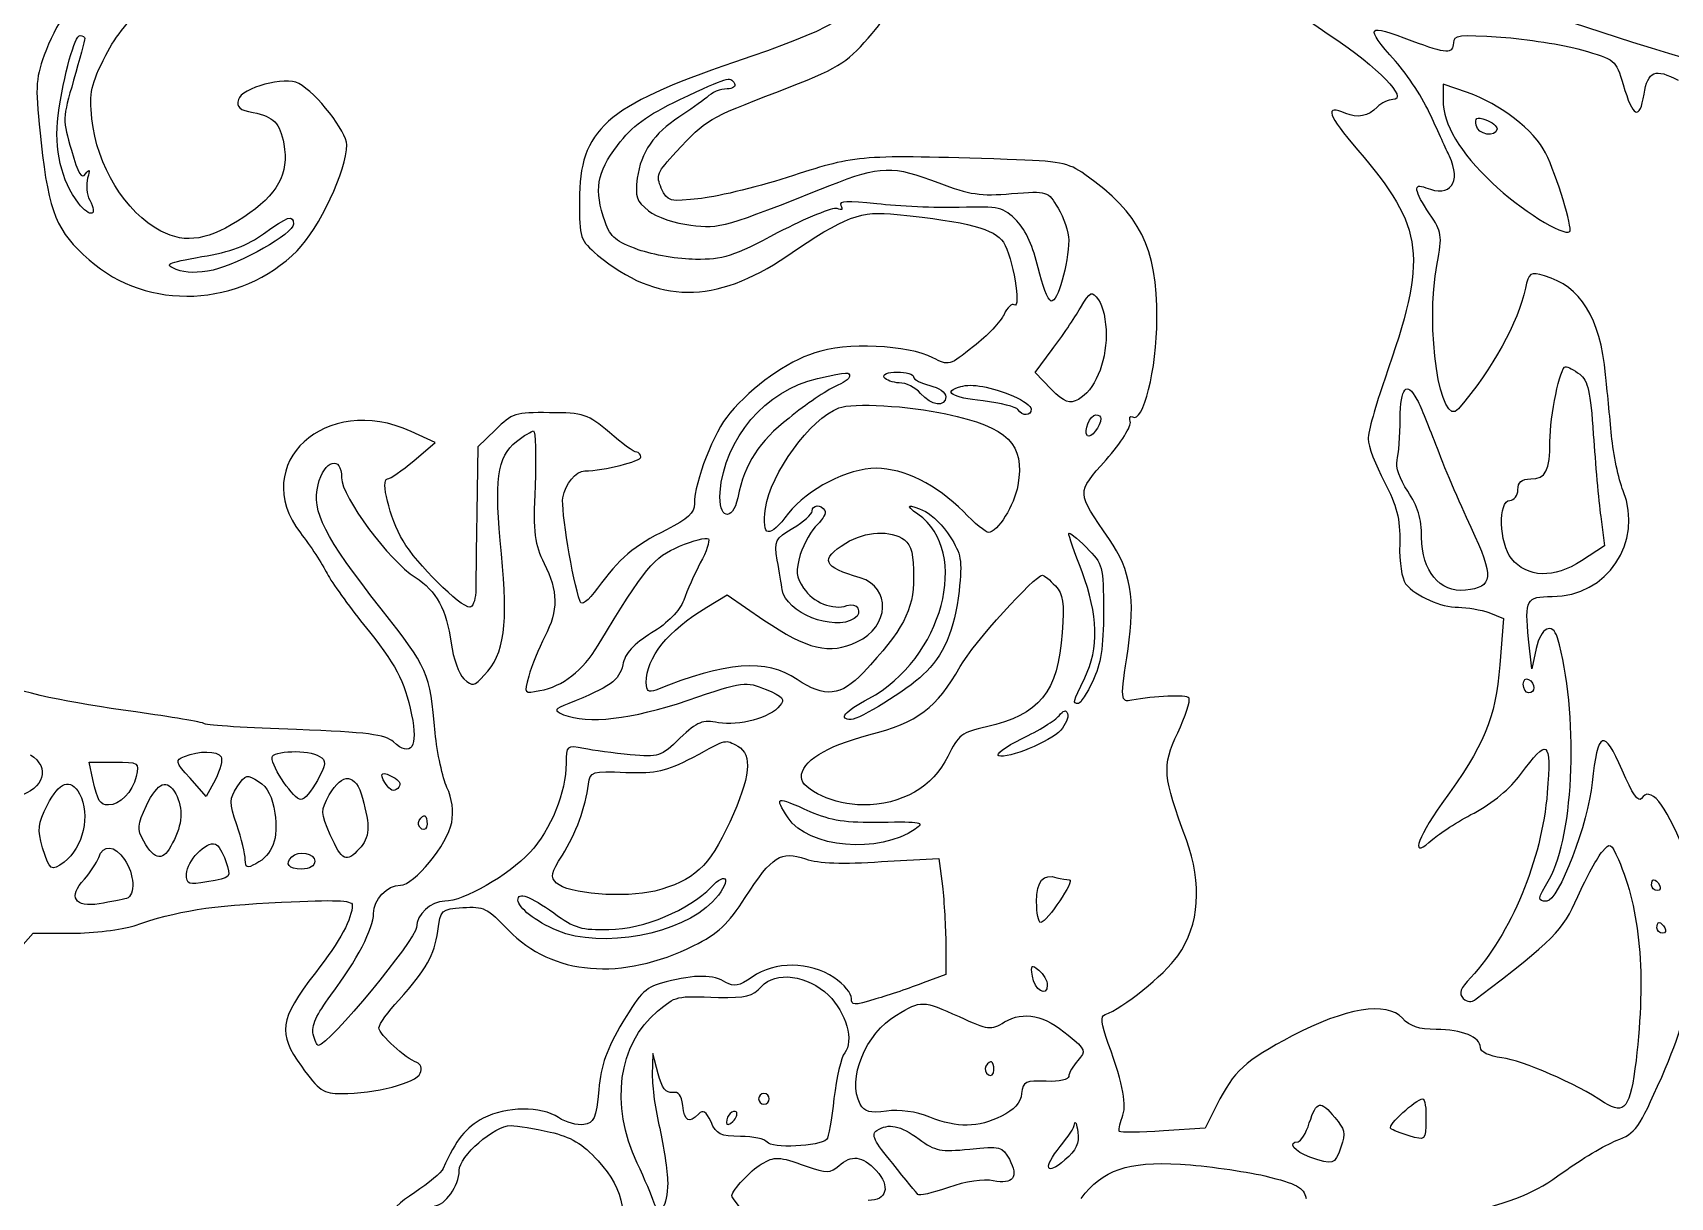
# Model space of a CAD drawing. Extents: x 5 to 315, y 92 to 398.
# Drawn here: x 124.2 to 210.7, y 132.5 to 194 of the extents above; entities that cross this region are included whole.
import ezdxf

# ---------------------------------------------------------------- set-up
doc = ezdxf.new("R2010")
doc.units = 0
doc.layers.get('0').update_dxf_attribs({"linetype": 'CONTINUOUS'})

msp = doc.modelspace()

# ---------------------------------------------------------------- linework, layer by layer
at = {"color": 1}
for points in [[(208.703333, 193.449222), (203.905556, 195.001444), (200.801111, 194.860333)], [(144.356667, 171.351222), (145.485556, 172.310778), (144.215556, 172.903444)], [(148.674667, 172.988111), (147.743333, 172.085), (147.686889, 168.613667)], [(201.111556, 163.336111), (201.873556, 163.025667), (201.676, 160.570333)], [(169.051111, 150.184556), (172.070889, 150.353889), (172.268444, 148.886333)], [(122.399778, 144.314333), (124.262444, 146.402778), (126.322667, 146.402778)], [(172.437778, 145.810111), (172.437778, 144.229667), (171.252444, 143.778111)], [(186.746444, 137.343444), (186.125556, 136.101667), (183.924222, 135.960556)]]:
    msp.add_lwpolyline(points, dxfattribs=at)
at = {"color": 7}
for points in [[(127, 193.646778), (127, 193.646778)], [(197.047556, 193.533889), (197.047556, 193.533889)], [(161.29, 191.276111), (161.29, 191.276111)], [(199.982667, 190.796333), (198.684444, 191.247889), (198.684444, 190.401222), (198.684444, 190.401222)], [(201.534889, 188.877222), (201.534889, 188.877222)], [(138.006667, 183.853667), (138.006667, 183.853667)], [(177.997556, 175.133), (177.150889, 176.007889), (178.054, 177.221444)], [(180.904444, 178.011667), (180.904444, 178.011667)], [(167.357778, 175.810333), (167.357778, 175.810333)], [(170.744444, 175.782111), (170.744444, 175.782111)], [(205.909333, 175.923222), (205.909333, 175.923222)], [(176.022, 174.766111), (176.022, 174.766111)], [(197.301556, 174.596778), (197.301556, 174.596778)], [(172.437778, 173.834778), (172.437778, 173.834778)], [(180.622222, 173.580778), (180.622222, 173.580778)], [(150.763111, 170.024778), (150.763111, 170.024778)], [(166.059556, 168.726556), (166.059556, 168.726556)], [(171.365333, 168.670111), (171.365333, 168.670111)], [(207.01, 168.416111), (207.207556, 166.863889), (205.994, 166.073667)], [(170.264667, 167.174333), (170.264667, 167.174333)], [(159.822444, 163.618333), (160.894889, 164.267444), (162.842222, 162.941)], [(178.223333, 164.747222), (178.223333, 164.747222)], [(180.763333, 163.392556), (180.763333, 163.392556)], [(203.595111, 161.445222), (203.369333, 160.372778), (203.2, 161.925)], [(203.482222, 159.356778), (203.482222, 159.356778)], [(178.505556, 157.127222), (178.505556, 157.127222)], [(134.196667, 155.716111), (134.196667, 155.716111)], [(139.389556, 155.744333), (139.389556, 155.744333)], [(161.459333, 156.280556), (161.459333, 156.280556)], [(127.423333, 154.530778), (127.225778, 155.433889), (128.552222, 155.433889)], [(129.709333, 154.671889), (129.709333, 154.671889)], [(133.886222, 154.530778), (133.406444, 153.627667), (132.559778, 154.587222)], [(143.368889, 154.587222), (143.368889, 154.587222)], [(126.717778, 153.768778), (126.717778, 153.768778)], [(131.797778, 153.768778), (131.797778, 153.768778)], [(141.647333, 153.543), (141.647333, 153.543)], [(137.018889, 152.752778), (137.018889, 152.752778)], [(145.062222, 152.160111), (145.062222, 152.160111)], [(165.269333, 152.837444), (165.269333, 152.837444)], [(129.088444, 150.297444), (129.088444, 150.297444)], [(134.422444, 150.241), (134.422444, 150.241)], [(139.135556, 150.212778), (139.135556, 150.212778)], [(178.957111, 149.225), (178.957111, 149.225)], [(210.114444, 148.942778), (210.114444, 148.942778)], [(160.132889, 148.067889), (160.132889, 148.067889)], [(210.396667, 146.685), (210.396667, 146.685)], [(177.8, 143.665222), (177.8, 143.665222)], [(166.257111, 143.129), (166.257111, 143.129)], [(173.143333, 142.000111), (173.143333, 142.000111)], [(157.254222, 138.980333), (156.972, 140.052778), (156.943778, 138.923889)], [(174.554444, 139.375444), (174.554444, 139.375444)], [(162.56, 137.653889), (162.56, 137.653889)], [(161.064222, 136.891889), (161.064222, 136.891889)], [(192.983556, 136.666111), (192.983556, 136.666111)], [(151.553333, 135.904111), (151.553333, 135.904111)], [(197.781333, 136.553222), (197.781333, 136.553222)], [(171.026667, 135.537222), (171.026667, 135.537222)], [(165.071778, 134.097889), (165.071778, 134.097889)], [(178.731333, 134.436556), (178.731333, 134.436556)]]:
    msp.add_lwpolyline(points, dxfattribs=at)
at = {"color": 1}
for points in [[(134.845778, 202.988333), (128.749778, 198.755), (125.984, 195.904556), (124.855111, 192.771889)], [(128.100667, 192.771889), (129.201333, 194.860333), (130.922889, 196.356111), (135.89, 199.629889)], [(168.797111, 196.581889), (167.696444, 194.860333), (166.37, 194.126556), (161.29, 192.405)], [(168.345556, 193.675), (169.474444, 195.001444), (169.615556, 195.340111), (169.615556, 196.525444)], [(190.274222, 195.735222), (190.330667, 195.537667), (191.487778, 194.634556), (192.814222, 193.759667)], [(163.604222, 190.852778), (166.793333, 192.094556), (167.160222, 192.320333), (168.345556, 193.675)], [(192.814222, 193.759667), (195.241333, 192.151), (196.906444, 190.429444), (196.031556, 190.429444)], [(124.855111, 192.771889), (124.375333, 191.445444), (124.375333, 191.050333), (124.685778, 188.143444)], [(127.366889, 189.413444), (127.225778, 190.824556), (127.310444, 191.191444), (128.100667, 192.771889)], [(218.637556, 191.840556), (216.238667, 191.360778), (214.150222, 191.699444), (208.703333, 193.449222)], [(161.29, 192.405), (154.460222, 190.062556), (153.105556, 188.849), (153.105556, 185.095444)], [(138.288889, 191.276111), (137.583333, 191.671222), (135.269111, 191.050333), (135.099778, 190.429444)], [(140.828889, 188.030556), (140.828889, 188.736111), (139.220222, 190.768111), (138.288889, 191.276111)], [(135.099778, 190.429444), (134.986889, 190.034333), (135.156222, 189.865), (135.89, 189.752111)], [(158.213778, 187.663667), (159.822444, 189.413444), (159.850667, 189.413444), (163.604222, 190.852778)], [(193.548, 189.695667), (192.390889, 190.203667), (192.588444, 189.611), (194.197111, 187.748333)], [(196.031556, 190.429444), (195.805778, 190.429444), (195.438889, 190.260111), (195.213111, 190.034333)], [(131.007556, 183.486778), (129.144889, 184.446333), (127.620889, 186.958111), (127.366889, 189.413444)], [(135.89, 189.752111), (136.962444, 189.526333), (137.301111, 189.187667), (137.498667, 188.087)], [(195.213111, 190.034333), (194.733333, 189.526333), (194.168889, 189.441667), (193.548, 189.695667)], [(124.685778, 188.143444), (125.109111, 184.418111), (125.504222, 183.458556), (127.225778, 181.962778)], [(137.498667, 188.087), (137.780889, 186.506556), (137.188222, 185.405889), (135.382, 184.220556)], [(138.204222, 182.442556), (139.361333, 183.599667), (140.828889, 186.732333), (140.828889, 188.030556)], [(157.423556, 185.744556), (157.141333, 186.421889), (157.197778, 186.591222), (158.213778, 187.663667)], [(194.197111, 187.748333), (197.724889, 183.627889), (197.894222, 182.160333), (195.608222, 175.669222)], [(175.683333, 187.268556), (167.978667, 187.522556), (167.724667, 187.494333), (164.394444, 186.421889)], [(179.775556, 186.478333), (178.900667, 187.099222), (178.449111, 187.183889), (175.683333, 187.268556)], [(164.394444, 186.421889), (162.701111, 185.857444), (160.499778, 185.321222), (159.540222, 185.208333)], [(183.585556, 178.858333), (183.585556, 182.640111), (182.710667, 184.389889), (179.775556, 186.478333)], [(153.105556, 185.095444), (153.105556, 183.091667), (153.133778, 183.007), (154.065111, 182.216778)], [(159.540222, 185.208333), (157.818667, 185.010778), (157.762222, 185.039), (157.423556, 185.744556)], [(135.382, 184.220556), (133.575778, 183.007), (132.334, 182.781222), (131.007556, 183.486778)], [(164.055778, 182.160333), (167.188444, 184.305222), (167.922222, 184.559222), (169.869556, 184.361667)], [(169.869556, 184.361667), (173.679556, 183.966556), (175.006, 183.599667), (175.485778, 182.894111)], [(127.225778, 181.962778), (130.302, 179.225222), (135.212667, 179.451), (138.204222, 182.442556)], [(175.485778, 182.894111), (175.965556, 182.132111), (176.445333, 179.338111), (176.050222, 179.592111)], [(154.065111, 182.216778), (157.197778, 179.620333), (160.274, 179.592111), (164.055778, 182.160333)], [(175.514, 179.084111), (175.344667, 178.717222), (174.639111, 177.955222), (173.905333, 177.390778)], [(176.050222, 179.592111), (175.937333, 179.676778), (175.683333, 179.451), (175.514, 179.084111)], [(182.287333, 173.665444), (182.851778, 173.298556), (183.585556, 176.177222), (183.585556, 178.858333)], [(171.760444, 176.798111), (170.462222, 177.475444), (167.132, 177.616556), (165.523333, 177.052111)], [(173.905333, 177.390778), (172.635333, 176.374778), (172.607111, 176.346556), (171.760444, 176.798111)], [(165.523333, 177.052111), (164.027556, 176.572333), (162.277778, 175.302333), (161.036, 173.863)], [(195.608222, 175.669222), (195.128444, 174.286333), (194.733333, 172.875222), (194.733333, 172.508333)], [(144.215556, 172.903444), (139.728222, 174.963667), (135.607778, 171.181889), (138.373556, 167.541222)], [(151.525111, 173.891222), (149.718889, 173.919444), (149.549556, 173.863), (148.674667, 172.988111)], [(154.686, 172.847), (153.557111, 173.806556), (153.331333, 173.891222), (151.525111, 173.891222)], [(161.036, 173.863), (160.189333, 172.875222), (159.173333, 170.250556), (159.173333, 169.093444)], [(182.174444, 173.411444), (182.118, 173.637222), (182.146222, 173.750111), (182.287333, 173.665444)], [(180.904444, 171.407667), (181.694667, 172.310778), (182.259111, 173.213889), (182.174444, 173.411444)], [(156.125333, 171.802778), (155.984222, 171.802778), (155.335111, 172.282556), (154.686, 172.847)], [(194.733333, 172.508333), (194.733333, 172.141444), (195.128444, 171.125444), (195.58, 170.250556)], [(142.973778, 170.391667), (143.114889, 170.391667), (143.735778, 170.843222), (144.356667, 171.351222)], [(153.387778, 170.815), (154.403778, 170.843222), (156.351111, 171.323), (156.351111, 171.548778)], [(156.351111, 171.548778), (156.351111, 171.689889), (156.238222, 171.802778), (156.125333, 171.802778)], [(181.073778, 167.202556), (179.324, 169.770778), (179.324, 169.601444), (180.904444, 171.407667)], [(143.792222, 167.117889), (143.086667, 168.359667), (142.578667, 170.391667), (142.973778, 170.391667)], [(152.230667, 169.403889), (152.371778, 170.137667), (152.908, 170.815), (153.387778, 170.815)], [(195.58, 170.250556), (196.257333, 168.952333), (196.426667, 168.331444), (196.398444, 166.976778)], [(147.686889, 168.613667), (147.658667, 166.722778), (147.630444, 164.831889), (147.630444, 164.408556)], [(153.133778, 163.928778), (152.738667, 165.057667), (152.117778, 168.811222), (152.230667, 169.403889)], [(159.173333, 169.093444), (159.173333, 168.585444), (158.834667, 168.275), (157.705778, 167.710556)], [(157.705778, 167.710556), (155.984222, 166.863889), (155.194, 166.186556), (154.065111, 164.634333)], [(138.373556, 167.541222), (138.909778, 166.863889), (139.530667, 165.904333), (139.784667, 165.396333)], [(147.32, 163.618333), (146.812, 163.618333), (144.497778, 165.932556), (143.792222, 167.117889)], [(182.061556, 161.417), (182.456667, 164.041667), (182.202667, 165.565667), (181.073778, 167.202556)], [(196.398444, 166.976778), (196.370222, 165.960778), (196.511333, 165.142333), (196.708889, 164.860111)], [(139.784667, 165.396333), (140.038667, 164.916556), (140.913556, 163.703), (141.703778, 162.715222)], [(147.630444, 164.408556), (147.602222, 163.957), (147.461111, 163.618333), (147.32, 163.618333)], [(154.065111, 164.634333), (153.528889, 163.928778), (153.218444, 163.674778), (153.133778, 163.928778)], [(196.708889, 164.860111), (197.273333, 164.182778), (198.571556, 163.618333), (199.502889, 163.618333)], [(199.502889, 163.618333), (199.954444, 163.618333), (200.688222, 163.477222), (201.111556, 163.336111)], [(129.681111, 158.086778), (122.456222, 159.102778), (120.198444, 159.977667), (116.952889, 163.195)], [(141.703778, 162.715222), (143.453556, 160.542111), (143.848667, 159.808333), (144.243778, 157.945667)], [(182.259111, 158.707667), (181.666444, 158.566556), (181.638222, 158.764111), (182.061556, 161.417)], [(201.676, 160.570333), (201.450222, 157.719889), (200.885778, 156.365222), (198.628, 153.260778)], [(185.278889, 158.820556), (185.166, 159.018111), (183.416222, 158.933444), (182.259111, 158.707667)], [(184.686222, 156.986111), (185.081333, 157.861), (185.363556, 158.707667), (185.278889, 158.820556)], [(133.321778, 157.465889), (133.180667, 157.550556), (131.543778, 157.832778), (129.681111, 158.086778)], [(138.176, 157.155444), (135.636, 157.240111), (133.462889, 157.381222), (133.321778, 157.465889)], [(144.243778, 157.945667), (144.610667, 156.252333), (144.215556, 155.659667), (143.284222, 156.506333)], [(143.284222, 156.506333), (142.832667, 156.901444), (141.929556, 157.014333), (138.176, 157.155444)], [(185.137778, 151.341667), (183.896, 154.728333), (183.839556, 155.179889), (184.686222, 156.986111)], [(202.776667, 154.784778), (204.216, 156.760333), (204.413556, 156.647444), (204.187778, 153.825222)], [(200.321333, 152.752778), (201.280889, 153.260778), (202.268667, 154.079222), (202.776667, 154.784778)], [(198.628, 153.260778), (197.216889, 151.257), (196.962889, 150.269222), (198.148222, 151.369889)], [(204.187778, 153.825222), (203.905556, 150.297444), (202.268667, 146.346333), (200.152, 144.060333)], [(198.148222, 151.369889), (198.486889, 151.652111), (199.446444, 152.301222), (200.321333, 152.752778)], [(184.686222, 145.217444), (185.843333, 146.854333), (185.984444, 148.999222), (185.137778, 151.341667)], [(161.854444, 148.293667), (163.293778, 150.495), (163.717111, 150.777222), (165.043556, 150.325667)], [(205.796444, 148.350111), (206.276222, 149.366111), (206.840667, 150.438556), (207.094667, 150.720778)], [(207.094667, 150.720778), (207.518, 151.200556), (207.546222, 151.172333), (207.941333, 150.297444)], [(165.043556, 150.325667), (165.720889, 150.099889), (167.019111, 150.043444), (169.051111, 150.184556)], [(207.941333, 150.297444), (209.098444, 147.616333), (209.408889, 144.286111), (208.872667, 139.685889)], [(172.268444, 148.886333), (172.353111, 148.067889), (172.437778, 146.685), (172.437778, 145.810111)], [(129.596444, 146.797889), (131.854222, 147.588111), (133.632222, 147.870333), (137.385778, 148.039667)], [(137.385778, 148.039667), (140.179778, 148.180778), (141.111111, 148.152556), (141.111111, 147.898556)], [(141.111111, 147.898556), (141.111111, 147.164778), (140.490222, 146.035889), (139.163778, 144.314333)], [(146.953111, 147.757444), (148.053778, 147.842111), (148.251333, 147.729222), (149.352, 146.572111)], [(159.145111, 145.753667), (160.415111, 146.374556), (160.951333, 146.882556), (161.854444, 148.293667)], [(200.434222, 142.931444), (204.611111, 146.120556), (204.978, 146.487444), (205.796444, 148.350111)], [(145.626667, 146.515667), (145.767778, 147.644556), (145.796, 147.672778), (146.953111, 147.757444)], [(126.322667, 146.402778), (127.451556, 146.402778), (128.947333, 146.600333), (129.596444, 146.797889)], [(143.566444, 142.875), (145.062222, 144.540111), (145.429111, 145.217444), (145.626667, 146.515667)], [(149.352, 146.572111), (151.666222, 144.173222), (155.335111, 143.862778), (159.145111, 145.753667)], [(180.848, 142.113), (181.779333, 142.423444), (183.952444, 144.173222), (184.686222, 145.217444)], [(166.539333, 144.060333), (165.269333, 144.907), (163.406667, 144.935222), (162.221333, 144.088556)], [(139.163778, 144.314333), (137.244667, 141.802556), (137.16, 141.153444), (138.43, 139.375444)], [(157.677556, 143.834556), (156.633333, 143.580556), (156.351111, 143.326556), (155.391556, 141.717889)], [(160.838444, 143.806333), (160.189333, 144.229667), (159.201556, 144.229667), (157.677556, 143.834556)], [(162.221333, 144.088556), (161.515778, 143.608778), (161.261778, 143.552333), (160.838444, 143.806333)], [(167.470667, 142.959667), (167.470667, 143.213667), (167.075556, 143.693444), (166.539333, 144.060333)], [(171.252444, 143.778111), (170.575111, 143.524111), (169.446222, 143.129), (168.740667, 142.931444)], [(200.152, 144.060333), (199.587556, 143.495889), (199.502889, 143.213667), (199.756889, 142.959667)], [(142.522222, 141.407444), (142.522222, 141.605), (143.002, 142.254111), (143.566444, 142.875)], [(168.740667, 142.931444), (167.583556, 142.564556), (167.442444, 142.592778), (167.470667, 142.959667)], [(196.539556, 141.915444), (195.721111, 142.818556), (193.519778, 142.451667), (190.725778, 140.984111)], [(199.756889, 142.959667), (199.954444, 142.762111), (200.180222, 142.733889), (200.434222, 142.931444)], [(181.017333, 140.589), (180.650444, 141.633222), (180.594, 142.028333), (180.848, 142.113)], [(198.317556, 141.322778), (197.414444, 141.322778), (196.934667, 141.492111), (196.539556, 141.915444)], [(144.526, 139.573), (143.933333, 139.770556), (142.522222, 141.068778), (142.522222, 141.407444)], [(155.391556, 141.717889), (154.544889, 140.278556), (154.234444, 139.460111), (154.121556, 138.133667)], [(190.725778, 140.984111), (188.214, 139.657667), (187.649556, 139.121444), (186.746444, 137.343444)], [(200.66, 140.363222), (200.66, 140.927667), (199.700444, 141.322778), (198.317556, 141.322778)], [(181.751111, 136.666111), (182.005111, 137.343444), (181.835778, 138.274778), (181.017333, 140.589)], [(201.788889, 139.827), (201.111556, 139.911667), (200.66, 140.137444), (200.66, 140.363222)], [(138.43, 139.375444), (139.361333, 138.077222), (139.587111, 137.936111), (140.546667, 137.936111)], [(144.695333, 139.008556), (144.808222, 139.262556), (144.723556, 139.516556), (144.526, 139.573)], [(207.207556, 137.456333), (205.683556, 138.472333), (202.889556, 139.685889), (201.788889, 139.827)], [(208.872667, 139.685889), (208.562222, 137.174111), (208.28, 136.779), (207.207556, 137.456333)], [(140.546667, 137.936111), (142.296444, 137.936111), (144.526, 138.500556), (144.695333, 139.008556)], [(154.121556, 138.133667), (153.980444, 136.609667), (153.867556, 136.383889), (153.331333, 136.299222)], [(148.025556, 136.637889), (147.122444, 136.158111), (146.586222, 135.509), (145.908889, 133.985)], [(152.004889, 136.666111), (151.073556, 137.287), (149.239111, 137.258778), (148.025556, 136.637889)], [(153.331333, 136.299222), (152.992667, 136.242778), (152.4, 136.412111), (152.004889, 136.666111)], [(181.61, 135.932333), (181.553556, 135.960556), (181.61, 136.299222), (181.751111, 136.666111)], [(183.924222, 135.960556), (182.710667, 135.875889), (181.666444, 135.875889), (181.61, 135.932333)], [(145.908889, 133.985), (145.824222, 133.759222), (145.146889, 133.194778), (144.413111, 132.715)], [(144.413111, 132.715), (142.832667, 131.670778), (142.522222, 131.049889), (142.522222, 128.905)]]:
    msp.add_open_spline(points, degree=3, dxfattribs=at)
at = {"color": 7}
for points in [[(125.588889, 189.582778), (125.899333, 191.784111), (126.463778, 193.816111), (126.746, 193.816111)], [(127, 193.646778), (127, 193.562111), (126.717778, 192.574333), (126.407333, 191.445444)], [(126.746, 193.816111), (126.887111, 193.816111), (127, 193.731444), (127, 193.646778)], [(196.172667, 192.461444), (194.507556, 194.324111), (194.620444, 194.465222), (197.047556, 193.533889)], [(199.248889, 193.421), (199.248889, 193.844333), (199.531111, 193.872556), (201.732444, 193.731444)], [(201.732444, 193.731444), (203.087111, 193.618556), (205.006222, 193.336333), (205.994, 193.054111)], [(197.047556, 193.533889), (198.853778, 192.856556), (199.248889, 192.828333), (199.248889, 193.421)], [(205.994, 193.054111), (207.772, 192.546111), (207.800222, 192.546111), (208.195333, 191.219667)], [(198.035333, 189.582778), (197.668444, 190.429444), (196.821778, 191.727667), (196.172667, 192.461444)], [(209.296, 190.711667), (209.493556, 191.953444), (209.888667, 192.094556), (211.102222, 191.445444)], [(126.407333, 191.445444), (125.814667, 189.441667), (125.814667, 189.328778), (126.294444, 187.748333)], [(158.411333, 190.429444), (161.007778, 191.643), (161.036, 191.671222), (161.29, 191.276111)], [(161.29, 191.276111), (161.374667, 191.135), (161.205333, 190.993889), (160.894889, 190.993889)], [(208.195333, 191.219667), (208.703333, 189.469889), (209.070222, 189.300556), (209.296, 190.711667)], [(155.109333, 188.002333), (155.899556, 189.046556), (156.633333, 189.582778), (158.411333, 190.429444)], [(159.822444, 190.542333), (159.540222, 190.316556), (158.891111, 189.836778), (158.354889, 189.498111)], [(160.894889, 190.993889), (160.556222, 190.993889), (160.076444, 190.796333), (159.822444, 190.542333)], [(198.684444, 190.401222), (198.684444, 189.131222), (199.587556, 187.635444), (201.280889, 186.026778)], [(204.103111, 187.607222), (203.510444, 188.792556), (201.704222, 190.203667), (199.982667, 190.796333)], [(126.661333, 184.954333), (125.758222, 186.111444), (125.363111, 187.833), (125.588889, 189.582778)], [(158.354889, 189.498111), (157.028444, 188.651444), (156.351111, 187.635444), (156.153556, 186.280778)], [(199.023111, 187.437889), (198.853778, 187.776556), (198.430444, 188.736111), (198.035333, 189.582778)], [(200.434222, 189.074778), (200.349556, 189.469889), (200.462444, 189.526333), (200.942222, 189.357)], [(200.942222, 189.357), (201.280889, 189.244111), (201.534889, 189.018333), (201.534889, 188.877222)], [(201.534889, 188.877222), (201.478444, 188.397444), (200.518889, 188.566778), (200.434222, 189.074778)], [(126.294444, 187.748333), (126.633111, 186.506556), (126.830667, 186.196111), (127.028222, 186.506556)], [(154.460222, 183.966556), (153.867556, 185.659889), (154.008667, 186.563), (155.109333, 188.002333)], [(205.373111, 183.458556), (205.542444, 183.627889), (204.695778, 186.393667), (204.103111, 187.607222)], [(127.028222, 186.506556), (127.254, 186.788778), (127.282222, 186.732333), (127.141111, 186.280778)], [(166.313556, 185.885667), (168.994667, 186.958111), (169.643778, 186.958111), (172.070889, 186.026778)], [(197.781333, 185.772778), (199.079556, 185.236556), (199.672222, 186.055), (199.023111, 187.437889)], [(127.141111, 186.280778), (127.056444, 185.942111), (127.084667, 185.405889), (127.254, 185.123667)], [(156.153556, 186.280778), (156.040667, 185.293), (156.097111, 185.067222), (156.746222, 184.559222)], [(158.975778, 183.797222), (160.528, 183.599667), (160.782, 183.684333), (166.313556, 185.885667)], [(172.070889, 186.026778), (173.679556, 185.405889), (174.300444, 185.321222), (175.909111, 185.462333)], [(197.978889, 184.389889), (197.160444, 185.603444), (197.075778, 186.055), (197.781333, 185.772778)], [(201.280889, 186.026778), (202.720222, 184.643889), (205.062667, 183.176333), (205.373111, 183.458556)], [(127.254, 185.123667), (127.705556, 184.277), (127.282222, 184.164111), (126.661333, 184.954333)], [(168.797111, 184.926111), (167.244889, 185.095444), (166.765111, 185.067222), (166.906222, 184.841444)], [(175.909111, 185.462333), (177.828222, 185.603444), (177.828222, 185.603444), (178.364444, 184.700333)], [(136.426222, 183.345667), (137.724444, 184.277), (138.006667, 184.361667), (138.006667, 183.853667)], [(156.746222, 184.559222), (157.169556, 184.220556), (158.157333, 183.881889), (158.975778, 183.797222)], [(166.708667, 184.672111), (166.482889, 184.756778), (165.071778, 184.164111), (163.576, 183.402111)], [(166.906222, 184.841444), (167.019111, 184.615667), (166.962667, 184.559222), (166.708667, 184.672111)], [(173.143333, 184.728556), (171.901556, 184.700333), (169.954222, 184.785), (168.797111, 184.926111)], [(176.191333, 184.023), (175.457556, 184.756778), (175.316444, 184.785), (173.143333, 184.728556)], [(178.364444, 184.700333), (178.674889, 184.192333), (178.928889, 183.430333), (178.928889, 183.007)], [(198.374, 181.765222), (198.656222, 183.261), (198.628, 183.430333), (197.978889, 184.389889)], [(133.180667, 182.132111), (134.676444, 182.386111), (135.607778, 182.724778), (136.426222, 183.345667)], [(138.006667, 183.853667), (138.006667, 183.345667), (135.212667, 181.765222), (133.773333, 181.426556)], [(156.21, 182.499), (155.052889, 182.922333), (154.742444, 183.148111), (154.460222, 183.966556)], [(163.576, 183.402111), (161.205333, 182.132111), (160.669111, 181.962778), (159.229778, 181.991)], [(177.320222, 181.539444), (177.066222, 182.611889), (176.671111, 183.515), (176.191333, 184.023)], [(159.229778, 181.991), (158.354889, 181.991), (157.000222, 182.216778), (156.21, 182.499)], [(178.928889, 183.007), (178.928889, 181.765222), (178.336222, 179.676778), (177.997556, 179.789667)], [(131.826, 181.454778), (131.148667, 181.737), (131.289778, 181.793444), (133.180667, 182.132111)], [(177.997556, 179.789667), (177.828222, 179.846111), (177.517778, 180.636333), (177.320222, 181.539444)], [(199.502889, 174.088778), (198.543333, 172.959889), (197.724889, 178.378556), (198.374, 181.765222)], [(133.773333, 181.426556), (132.954889, 181.257222), (132.334, 181.257222), (131.826, 181.454778)], [(204.046667, 181.116111), (203.284667, 181.341889), (203.228222, 181.285444), (203.030667, 180.467)], [(207.264, 175.895), (206.981778, 178.914778), (205.937556, 180.579889), (204.046667, 181.116111)], [(179.549778, 179.422778), (180.086, 180.325889), (180.142444, 180.354111), (180.509333, 179.846111)], [(180.509333, 179.846111), (180.735111, 179.563889), (180.904444, 178.717222), (180.904444, 178.011667)], [(203.030667, 180.467), (202.663778, 178.660778), (201.309111, 176.233667), (199.502889, 174.088778)], [(178.054, 177.221444), (178.562, 177.898778), (179.239333, 178.886556), (179.549778, 179.422778)], [(180.904444, 178.011667), (180.904444, 176.487667), (180.283556, 175.048333), (179.436889, 174.596778)], [(160.528, 169.686111), (160.753778, 172.536556), (162.926889, 175.076556), (165.664444, 175.697444)], [(165.664444, 175.697444), (167.357778, 176.064333), (167.357778, 176.064333), (167.357778, 175.810333)], [(167.357778, 175.810333), (167.357778, 175.697444), (167.019111, 175.443444), (166.595778, 175.274111)], [(169.192222, 175.753889), (169.079333, 175.923222), (169.389778, 176.036111), (169.869556, 176.036111)], [(169.982444, 175.471667), (169.643778, 175.471667), (169.276889, 175.612778), (169.192222, 175.753889)], [(169.869556, 176.036111), (170.349333, 176.036111), (170.744444, 175.923222), (170.744444, 175.782111)], [(171.111333, 174.907222), (170.829111, 175.217667), (170.349333, 175.471667), (169.982444, 175.471667)], [(170.744444, 175.782111), (170.744444, 175.641), (171.139556, 175.443444), (171.591111, 175.330556)], [(196.426667, 173.580778), (196.426667, 175.217667), (196.765333, 175.612778), (197.301556, 174.596778)], [(204.328889, 172.367222), (204.328889, 173.721889), (204.865111, 176.318333), (205.147333, 176.318333)], [(205.147333, 176.318333), (205.260222, 176.318333), (205.598889, 176.149), (205.909333, 175.923222)], [(205.909333, 175.923222), (206.332667, 175.584556), (206.473778, 175.020111), (206.614889, 172.734111)], [(207.574444, 172.677667), (207.489778, 173.665444), (207.348667, 175.133), (207.264, 175.895)], [(166.595778, 175.274111), (166.144222, 175.076556), (165.071778, 174.342778), (164.168667, 173.609)], [(172.437778, 174.737889), (172.437778, 174.145222), (171.675778, 174.258111), (171.111333, 174.907222)], [(171.591111, 175.330556), (172.070889, 175.217667), (172.437778, 174.963667), (172.437778, 174.737889)], [(174.413333, 174.512111), (172.748222, 174.681444), (172.240222, 175.020111), (173.228, 175.274111)], [(173.228, 175.274111), (173.820667, 175.443444), (174.808444, 175.274111), (176.022, 174.766111)], [(176.022, 174.766111), (176.53, 174.540333), (176.953333, 174.229889), (176.953333, 174.088778)], [(179.436889, 174.596778), (178.957111, 174.342778), (178.731333, 174.427444), (177.997556, 175.133)], [(197.301556, 174.596778), (197.442667, 174.371), (197.866, 173.326778), (198.289333, 172.226111)], [(162.926889, 168.839444), (163.180889, 170.673889), (165.297556, 173.580778), (166.793333, 174.145222)], [(166.793333, 174.145222), (167.527111, 174.427444), (170.518667, 174.258111), (172.437778, 173.834778)], [(172.437778, 173.834778), (175.768, 173.101), (176.614667, 172.254333), (176.247778, 170.053)], [(176.247778, 174.060556), (176.163111, 174.201667), (175.344667, 174.399222), (174.413333, 174.512111)], [(176.953333, 174.088778), (176.953333, 173.693667), (176.473556, 173.693667), (176.247778, 174.060556)], [(179.916667, 172.677667), (179.690889, 172.903444), (180.057778, 173.778333), (180.368222, 173.778333)], [(180.368222, 173.778333), (180.509333, 173.778333), (180.622222, 173.693667), (180.622222, 173.580778)], [(149.775333, 172.367222), (150.170444, 172.677667), (150.593778, 172.931667), (150.678444, 172.931667)], [(150.678444, 172.931667), (150.791333, 172.931667), (150.819556, 171.633444), (150.763111, 170.024778)], [(164.168667, 173.609), (162.56, 172.339), (161.854444, 171.266556), (161.459333, 169.403889)], [(180.622222, 173.580778), (180.622222, 173.185667), (180.086, 172.508333), (179.916667, 172.677667)], [(196.257333, 171.379444), (196.342, 171.689889), (196.426667, 172.677667), (196.426667, 173.580778)], [(148.985111, 166.440556), (148.59, 170.335222), (148.759333, 171.548778), (149.775333, 172.367222)], [(198.289333, 172.226111), (198.684444, 171.153667), (199.531111, 169.178111), (200.152, 167.851667)], [(203.312889, 170.391667), (204.103111, 170.391667), (204.328889, 170.843222), (204.328889, 172.367222)], [(206.614889, 172.734111), (206.727778, 171.210111), (206.897111, 169.262778), (207.01, 168.416111)], [(208.195333, 169.770778), (207.941333, 170.391667), (207.687333, 171.689889), (207.574444, 172.677667)], [(139.304889, 170.081222), (139.643556, 171.407667), (140.546667, 171.661667), (140.546667, 170.448111)], [(196.821778, 169.742556), (196.398444, 170.391667), (196.172667, 171.012556), (196.257333, 171.379444)], [(140.546667, 170.448111), (140.546667, 169.460333), (143.058444, 166.073667), (144.441333, 165.198778)], [(168.768889, 170.956111), (167.273111, 170.956111), (165.128222, 169.855444), (164.140444, 168.585444)], [(173.369111, 168.670111), (171.986222, 170.081222), (170.208222, 170.956111), (168.768889, 170.956111)], [(202.635556, 169.827222), (202.635556, 170.222333), (202.833111, 170.391667), (203.312889, 170.391667)], [(142.635111, 163.533667), (139.615333, 167.400111), (138.966222, 168.670111), (139.304889, 170.081222)], [(150.763111, 170.024778), (150.650222, 167.484778), (150.734889, 166.948556), (151.242889, 165.932556)], [(161.459333, 169.403889), (161.177111, 168.077444), (160.415111, 168.303222), (160.528, 169.686111)], [(176.247778, 170.053), (176.050222, 169.008778), (175.175333, 167.569444), (174.695556, 167.569444)], [(197.555556, 167.315444), (197.555556, 168.303222), (197.358, 168.952333), (196.821778, 169.742556)], [(202.212222, 169.262778), (202.438, 169.262778), (202.635556, 169.516778), (202.635556, 169.827222)], [(204.441778, 164.182778), (207.348667, 164.182778), (209.267778, 167.061444), (208.195333, 169.770778)], [(164.140444, 168.585444), (163.096222, 167.202556), (162.729333, 167.287222), (162.926889, 168.839444)], [(164.366222, 167.795222), (164.930667, 168.133889), (165.382222, 168.529), (165.382222, 168.698333)], [(165.382222, 168.698333), (165.382222, 169.037), (165.862, 169.065222), (166.059556, 168.726556)], [(166.059556, 168.726556), (166.144222, 168.613667), (165.974889, 168.275), (165.664444, 167.992778)], [(170.970222, 168.529), (170.236444, 169.037), (170.434, 169.121667), (171.365333, 168.670111)], [(171.365333, 168.670111), (171.732222, 168.500778), (172.324889, 167.908111), (172.663556, 167.343667)], [(174.695556, 167.569444), (174.554444, 167.569444), (173.961778, 168.049222), (173.369111, 168.670111)], [(202.296889, 166.186556), (201.647778, 166.976778), (201.591333, 169.262778), (202.212222, 169.262778)], [(163.547778, 166.101889), (163.378444, 167.146111), (163.434889, 167.230778), (164.366222, 167.795222)], [(165.664444, 167.992778), (165.354, 167.710556), (164.958889, 167.005), (164.761333, 166.412333)], [(167.160222, 167.005), (168.204444, 167.654111), (169.530889, 167.710556), (170.264667, 167.174333)], [(168.373778, 158.792333), (172.268444, 160.880778), (173.792444, 166.553444), (170.970222, 168.529)], [(200.152, 167.851667), (201.393778, 165.198778), (201.337333, 164.662556), (199.869778, 164.521444)], [(154.093333, 161.614556), (156.576889, 165.735), (157.028444, 166.271222), (158.383111, 166.835667)], [(158.383111, 166.835667), (159.116889, 167.146111), (159.794222, 167.315444), (159.907111, 167.230778)], [(159.907111, 167.230778), (159.991778, 167.117889), (159.822444, 166.553444), (159.483778, 165.960778)], [(167.922222, 165.170556), (165.946667, 165.735), (165.777333, 166.158333), (167.160222, 167.005)], [(170.264667, 167.174333), (170.631556, 166.892111), (170.744444, 166.384111), (170.744444, 165.198778)], [(172.663556, 167.343667), (173.256222, 166.440556), (173.312667, 166.130111), (173.143333, 164.465)], [(178.928889, 167.513), (178.928889, 167.625889), (179.352222, 167.287222), (179.860222, 166.779222)], [(179.634444, 165.481), (179.239333, 166.497), (178.928889, 167.428333), (178.928889, 167.513)], [(199.869778, 164.521444), (198.515111, 164.380333), (197.555556, 165.537444), (197.555556, 167.315444)], [(148.082, 160.034111), (149.154444, 161.163), (149.352, 162.715222), (148.985111, 166.440556)], [(159.483778, 165.960778), (159.173333, 165.368111), (158.778222, 164.493222), (158.608889, 163.985222)], [(163.801778, 164.549667), (163.773556, 164.803667), (163.660667, 165.509222), (163.547778, 166.101889)], [(164.761333, 166.412333), (164.507333, 165.509222), (164.535556, 165.227), (164.930667, 164.634333)], [(179.860222, 166.779222), (180.735111, 165.876111), (180.763333, 165.819667), (180.763333, 163.392556)], [(205.994, 166.073667), (204.554667, 165.114111), (203.115333, 165.170556), (202.296889, 166.186556)], [(144.441333, 165.198778), (145.570222, 164.465), (146.078222, 163.505444), (146.332222, 161.727444)], [(151.242889, 165.932556), (151.976667, 164.465), (152.004889, 163.477222), (151.271111, 162.066111)], [(167.752889, 161.783889), (169.474444, 162.602333), (169.587333, 164.662556), (167.922222, 165.170556)], [(170.744444, 165.198778), (170.744444, 163.449), (170.18, 162.404778), (168.091556, 160.175222)], [(173.199778, 160.485667), (173.877111, 161.699222), (177.150889, 165.311667), (177.546, 165.311667)], [(177.546, 165.311667), (177.630667, 165.311667), (177.941111, 165.057667), (178.223333, 164.747222)], [(179.775556, 159.893), (180.537556, 161.445222), (180.481111, 163.223222), (179.634444, 165.481)], [(167.611778, 163.025667), (166.511111, 162.320111), (163.999333, 163.336111), (163.801778, 164.549667)], [(164.930667, 164.634333), (165.410444, 163.872333), (166.511111, 163.449), (167.216667, 163.703)], [(173.143333, 164.465), (172.917556, 162.461222), (172.296667, 160.993667), (171.252444, 160.062333)], [(178.223333, 164.747222), (178.646667, 164.295667), (178.703111, 163.844111), (178.590222, 162.291889)], [(145.485556, 156.986111), (145.203333, 160.203444), (145.118667, 160.372778), (142.635111, 163.533667)], [(156.633333, 159.639), (156.633333, 160.965444), (157.762222, 162.376556), (159.822444, 163.618333)], [(158.608889, 163.985222), (158.383111, 163.420778), (157.790444, 162.799889), (156.915556, 162.263667)], [(167.216667, 163.703), (167.752889, 163.928778), (168.091556, 163.336111), (167.611778, 163.025667)], [(180.763333, 163.392556), (180.763333, 161.473444), (180.622222, 160.626778), (180.198889, 159.723667)], [(203.2, 161.925), (203.002444, 164.041667), (203.058889, 164.182778), (204.441778, 164.182778)], [(162.842222, 162.941), (165.128222, 161.388778), (166.313556, 161.106556), (167.752889, 161.783889)], [(204.724, 162.009667), (204.47, 162.856333), (203.849111, 162.545889), (203.595111, 161.445222)], [(146.332222, 161.727444), (146.445111, 160.909), (146.727333, 160.090556), (147.009556, 159.836556)], [(151.271111, 162.066111), (150.960667, 161.445222), (150.565556, 160.513889), (150.424444, 159.977667)], [(156.915556, 162.263667), (155.956, 161.671), (155.504444, 161.191222), (155.391556, 160.570333)], [(178.590222, 162.291889), (178.364444, 159.131), (177.376667, 157.917444), (174.582667, 157.296556)], [(204.300667, 149.281444), (205.627111, 151.567444), (205.852889, 158.143222), (204.724, 162.009667)], [(151.017111, 159.215667), (152.230667, 159.441444), (153.274889, 160.259889), (154.093333, 161.614556)], [(164.592, 159.808333), (162.983333, 160.909), (160.810222, 160.739667), (157.141333, 159.243889)], [(147.009556, 159.836556), (147.461111, 159.413222), (147.545778, 159.441444), (148.082, 160.034111)], [(150.424444, 159.977667), (150.170444, 159.046333), (150.170444, 159.046333), (151.017111, 159.215667)], [(155.391556, 160.570333), (155.194, 159.751889), (154.742444, 159.413222), (152.541111, 158.538333)], [(168.091556, 160.175222), (166.906222, 158.905222), (166.059556, 158.820556), (164.592, 159.808333)], [(171.252444, 160.062333), (170.349333, 159.215667), (167.894, 157.691667), (167.442444, 157.691667)], [(168.373778, 156.873222), (170.970222, 157.550556), (171.958, 158.284333), (173.199778, 160.485667)], [(157.141333, 159.243889), (156.746222, 159.102778), (156.633333, 159.187444), (156.633333, 159.639)], [(158.834667, 158.707667), (161.798, 159.723667), (161.882667, 159.723667), (162.955111, 159.272111)], [(162.955111, 159.272111), (163.858222, 158.905222), (163.971111, 158.735889), (163.688889, 158.425444)], [(179.436889, 158.538333), (179.126444, 158.538333), (179.126444, 158.566556), (179.775556, 159.893)], [(180.198889, 159.723667), (179.888444, 159.074556), (179.549778, 158.538333), (179.436889, 158.538333)], [(202.917778, 159.554333), (202.917778, 159.780111), (203.058889, 159.893), (203.2, 159.808333)], [(203.2, 159.102778), (203.058889, 159.102778), (202.917778, 159.300333), (202.917778, 159.554333)], [(203.2, 159.808333), (203.369333, 159.723667), (203.482222, 159.526111), (203.482222, 159.356778)], [(203.482222, 159.356778), (203.482222, 159.215667), (203.369333, 159.102778), (203.2, 159.102778)], [(152.541111, 158.538333), (151.750889, 158.227889), (151.750889, 158.171444), (152.258889, 157.945667)], [(152.258889, 157.945667), (153.557111, 157.437667), (155.814889, 157.691667), (158.834667, 158.707667)], [(163.688889, 158.425444), (163.180889, 157.776333), (161.515778, 157.324778), (160.443333, 157.522333)], [(167.442444, 157.691667), (166.736889, 157.691667), (167.103778, 158.115), (168.373778, 158.792333)], [(178.420889, 157.889222), (178.646667, 158.171444), (178.787778, 158.227889), (178.872444, 158.002111)], [(160.443333, 157.522333), (159.596667, 157.691667), (159.342667, 157.578778), (158.411333, 156.703889)], [(176.445333, 156.675667), (177.348444, 157.099), (178.223333, 157.663444), (178.420889, 157.889222)], [(178.872444, 158.002111), (178.928889, 157.804556), (178.759556, 157.409444), (178.505556, 157.127222)], [(146.106444, 154.107444), (145.880667, 154.587222), (145.598444, 155.913667), (145.485556, 156.986111)], [(158.411333, 156.703889), (157.395333, 155.716111), (157.282444, 155.687889), (155.786667, 155.829)], [(159.088667, 155.687889), (160.979556, 156.703889), (160.753778, 156.647444), (161.459333, 156.280556)], [(164.817778, 154.643667), (164.817778, 155.462111), (166.087778, 156.280556), (168.373778, 156.873222)], [(174.582667, 157.296556), (173.284444, 157.014333), (173.086889, 156.873222), (172.550667, 155.744333)], [(175.231778, 155.772556), (175.034222, 155.829), (175.570444, 156.252333), (176.445333, 156.675667)], [(178.505556, 157.127222), (177.941111, 156.506333), (175.739778, 155.603222), (175.231778, 155.772556)], [(208.138889, 155.010556), (207.179333, 157.268333), (206.840667, 157.099), (206.558444, 154.361444)], [(124.121333, 155.829), (125.193778, 155.151667), (124.855111, 154.051), (123.472222, 153.627667)], [(132.559778, 154.587222), (131.769556, 155.462111), (131.741333, 155.546778), (132.249333, 155.744333)], [(132.249333, 155.744333), (133.039556, 156.054778), (133.999111, 156.054778), (134.196667, 155.716111)], [(134.196667, 155.716111), (134.281333, 155.575), (134.140222, 155.038778), (133.886222, 154.530778)], [(136.877778, 155.687889), (136.877778, 156.054778), (138.825111, 156.111222), (139.389556, 155.744333)], [(138.401778, 153.458333), (138.034889, 153.458333), (136.877778, 155.151667), (136.877778, 155.687889)], [(139.389556, 155.744333), (139.756444, 155.518556), (139.728222, 155.321), (139.276667, 154.474333)], [(153.331333, 156.167667), (152.428222, 156.337), (152.4, 156.308778), (152.4, 155.377444)], [(155.786667, 155.829), (154.94, 155.913667), (153.811111, 156.054778), (153.331333, 156.167667)], [(155.560889, 154.897667), (157.197778, 154.841222), (157.649333, 154.954111), (159.088667, 155.687889)], [(161.459333, 156.280556), (162.249556, 155.829), (162.136667, 154.671889), (161.036, 152.273)], [(172.550667, 155.744333), (171.788667, 154.135667), (170.095333, 153.176111), (168.063333, 153.176111)], [(128.552222, 155.433889), (129.850444, 155.433889), (129.878667, 155.433889), (129.709333, 154.671889)], [(135.043333, 154.135667), (135.494889, 154.813), (135.551333, 154.813), (136.172222, 154.417889)], [(139.897556, 153.712333), (140.603111, 154.925889), (141.308667, 154.841222), (141.647333, 153.543)], [(142.860889, 154.305), (142.494, 154.897667), (142.691556, 155.010556), (143.368889, 154.587222)], [(152.4, 155.377444), (152.4, 153.853444), (151.609778, 151.877889), (150.480889, 150.664333)], [(153.585333, 154.276778), (153.67, 154.954111), (153.754667, 154.982333), (155.560889, 154.897667)], [(209.154889, 153.514778), (209.013778, 153.289), (208.675111, 153.768778), (208.138889, 155.010556)], [(125.024444, 153.176111), (125.645333, 154.417889), (126.238, 154.615444), (126.717778, 153.768778)], [(128.241778, 153.176111), (127.790222, 153.176111), (127.677333, 153.373667), (127.423333, 154.530778)], [(129.709333, 154.671889), (129.511778, 153.853444), (128.834444, 153.176111), (128.241778, 153.176111)], [(130.245556, 153.147889), (130.866444, 154.417889), (131.346222, 154.587222), (131.797778, 153.768778)], [(135.015111, 152.131889), (134.62, 153.317222), (134.62, 153.486556), (135.043333, 154.135667)], [(136.172222, 154.417889), (136.652, 154.107444), (136.906, 153.599444), (137.018889, 152.752778)], [(139.276667, 154.474333), (138.966222, 153.909889), (138.571111, 153.458333), (138.401778, 153.458333)], [(143.51, 154.051), (143.312444, 153.853444), (143.114889, 153.938111), (142.860889, 154.305)], [(143.368889, 154.587222), (143.651111, 154.417889), (143.707556, 154.248556), (143.51, 154.051)], [(146.360444, 152.244778), (146.473333, 152.837444), (146.388667, 153.514778), (146.106444, 154.107444)], [(152.202444, 150.523222), (152.908, 151.652111), (153.444222, 153.091444), (153.585333, 154.276778)], [(168.063333, 153.176111), (166.595778, 153.176111), (164.817778, 153.966333), (164.817778, 154.643667)], [(206.558444, 154.361444), (206.360889, 152.244778), (204.780444, 148.096111), (204.159556, 148.096111)], [(211.384444, 150.833667), (210.396667, 153.289), (209.606444, 154.220333), (209.154889, 153.514778)], [(124.770444, 150.918333), (124.488222, 151.906111), (124.516444, 152.160111), (125.024444, 153.176111)], [(126.717778, 153.768778), (127.310444, 152.639889), (126.915333, 150.946556), (125.899333, 150.156333)], [(130.104444, 151.257), (129.737556, 151.934333), (129.765778, 152.103667), (130.245556, 153.147889)], [(131.797778, 153.768778), (132.192889, 152.978556), (132.164667, 152.160111), (131.628444, 151.172333)], [(139.954, 151.595667), (139.446, 152.781), (139.446, 152.865667), (139.897556, 153.712333)], [(141.647333, 153.543), (142.070667, 152.047222), (142.042444, 151.454556), (141.478, 150.861889)], [(164.112222, 152.498778), (163.378444, 153.655889), (163.434889, 153.655889), (165.269333, 152.837444)], [(135.466667, 150.297444), (135.466667, 150.579667), (135.269111, 151.398111), (135.015111, 152.131889)], [(137.018889, 152.752778), (137.244667, 151.426333), (136.906, 150.551444), (136.031111, 150.071667)], [(143.651111, 148.942778), (144.384889, 148.942778), (146.134667, 151.087667), (146.360444, 152.244778)], [(144.78, 151.906111), (144.610667, 152.019), (144.554222, 152.216556), (144.638889, 152.357667)], [(144.638889, 152.357667), (144.892889, 152.752778), (145.062222, 152.668111), (145.062222, 152.160111)], [(145.062222, 152.160111), (145.062222, 151.934333), (144.921111, 151.821444), (144.78, 151.906111)], [(161.036, 152.273), (159.963556, 149.902333), (159.145111, 149.168556), (157.084889, 148.632333)], [(170.829111, 151.906111), (168.938222, 150.579667), (165.156444, 150.890111), (164.112222, 152.498778)], [(165.269333, 152.837444), (166.37, 152.357667), (167.160222, 152.244778), (169.022889, 152.273)], [(169.022889, 152.273), (171.167778, 152.301222), (171.337111, 152.273), (170.829111, 151.906111)], [(131.628444, 151.172333), (131.148667, 150.184556), (130.697111, 150.212778), (130.104444, 151.257)], [(132.362222, 149.535444), (132.362222, 150.184556), (133.406444, 151.285222), (133.886222, 151.115889)], [(141.478, 150.861889), (140.800667, 150.099889), (140.574889, 150.212778), (139.954, 151.595667)], [(125.899333, 150.156333), (125.222, 149.648333), (125.137333, 149.704778), (124.770444, 150.918333)], [(126.971778, 149.253222), (127.282222, 149.591889), (127.620889, 150.128111), (127.733778, 150.410333)], [(127.733778, 150.410333), (127.931333, 151.115889), (128.580444, 151.059444), (129.088444, 150.297444)], [(133.886222, 151.115889), (134.027333, 151.059444), (134.281333, 150.664333), (134.422444, 150.241)], [(138.43, 149.789444), (137.752667, 149.789444), (137.526889, 150.071667), (137.922, 150.438556)], [(137.922, 150.438556), (138.260667, 150.805444), (139.135556, 150.636111), (139.135556, 150.212778)], [(150.480889, 150.664333), (149.352, 149.450778), (146.981333, 148.096111), (145.993556, 148.096111)], [(151.892, 149.055667), (151.553333, 149.366111), (151.609778, 149.591889), (152.202444, 150.523222)], [(129.088444, 150.297444), (129.624667, 149.535444), (129.681111, 148.406556), (129.201333, 148.237222)], [(133.434667, 149.112111), (132.475111, 148.942778), (132.362222, 148.971), (132.362222, 149.535444)], [(134.422444, 150.241), (134.732889, 149.309667), (134.761111, 149.337889), (133.434667, 149.112111)], [(136.031111, 150.071667), (135.551333, 149.817667), (135.466667, 149.845889), (135.466667, 150.297444)], [(139.135556, 150.212778), (139.135556, 149.958778), (138.881556, 149.789444), (138.43, 149.789444)], [(177.235556, 148.067889), (177.235556, 149.168556), (177.574222, 149.563667), (178.308, 149.337889)], [(127.762, 147.955), (126.463778, 147.757444), (126.096889, 148.321889), (126.971778, 149.253222)], [(142.24, 147.447), (142.24, 148.180778), (142.945556, 148.942778), (143.651111, 148.942778)], [(157.084889, 148.632333), (155.504444, 148.237222), (152.456444, 148.491222), (151.892, 149.055667)], [(154.657778, 146.600333), (156.520444, 146.628556), (158.919333, 147.644556), (160.048222, 148.829889)], [(160.048222, 148.829889), (160.443333, 149.253222), (160.753778, 149.394333), (160.810222, 149.225)], [(160.810222, 149.225), (160.866667, 149.055667), (160.584444, 148.519444), (160.132889, 148.067889)], [(178.957111, 149.225), (179.295778, 149.225), (177.771778, 146.995444), (177.461333, 146.967222)], [(178.308, 149.337889), (178.533778, 149.281444), (178.816, 149.225), (178.957111, 149.225)], [(204.159556, 148.096111), (203.651556, 148.096111), (203.651556, 148.180778), (204.300667, 149.281444)], [(209.691111, 148.942778), (209.691111, 149.112111), (209.747556, 149.225), (209.804, 149.225)], [(210.001556, 148.660556), (209.832222, 148.660556), (209.691111, 148.801667), (209.691111, 148.942778)], [(209.804, 149.225), (209.888667, 149.225), (210.029778, 149.112111), (210.114444, 148.942778)], [(210.114444, 148.942778), (210.199111, 148.801667), (210.142667, 148.660556), (210.001556, 148.660556)], [(129.201333, 148.237222), (129.003778, 148.180778), (128.354667, 148.067889), (127.762, 147.955)], [(145.993556, 148.096111), (145.259778, 148.096111), (144.497778, 147.390556), (144.497778, 146.713222)], [(149.86, 148.152556), (149.86, 148.604111), (150.480889, 148.378333), (151.750889, 147.475222)], [(151.920222, 146.543889), (150.791333, 147.023667), (149.86, 147.757444), (149.86, 148.152556)], [(160.132889, 148.067889), (158.496, 146.346333), (154.262667, 145.556111), (151.920222, 146.543889)], [(177.461333, 146.967222), (177.320222, 146.967222), (177.235556, 147.475222), (177.235556, 148.067889)], [(139.982222, 143.129), (141.365111, 144.991667), (142.24, 146.656778), (142.24, 147.447)], [(151.750889, 147.475222), (152.851556, 146.656778), (153.218444, 146.572111), (154.657778, 146.600333)], [(209.973333, 146.685), (209.973333, 146.854333), (210.029778, 146.967222), (210.086222, 146.967222)], [(210.086222, 146.967222), (210.170889, 146.967222), (210.312, 146.854333), (210.396667, 146.685)], [(144.497778, 146.713222), (144.497778, 146.092333), (139.841111, 140.476111), (139.333111, 140.476111)], [(210.283778, 146.402778), (210.114444, 146.402778), (209.973333, 146.543889), (209.973333, 146.685)], [(210.396667, 146.685), (210.481333, 146.543889), (210.424889, 146.402778), (210.283778, 146.402778)], [(162.701111, 143.580556), (163.463111, 144.427222), (165.128222, 144.201444), (166.257111, 143.129)], [(177.009778, 144.145), (176.925111, 144.737667), (176.953333, 144.765889), (177.348444, 144.455444)], [(177.348444, 144.455444), (177.602444, 144.257889), (177.8, 143.891), (177.8, 143.665222)], [(160.443333, 143.016111), (161.882667, 142.987889), (162.249556, 143.072556), (162.701111, 143.580556)], [(177.8, 143.665222), (177.8, 142.987889), (177.094444, 143.411222), (177.009778, 144.145)], [(210.227333, 138.811), (211.271556, 141.238111), (211.497333, 142.113), (211.582, 143.862778)], [(139.050889, 141.068778), (138.938, 141.492111), (139.220222, 142.113), (139.982222, 143.129)], [(157.226, 142.282333), (158.213778, 143.100778), (158.157333, 143.100778), (160.443333, 143.016111)], [(166.257111, 143.129), (167.160222, 142.254111), (167.611778, 140.673667), (167.103778, 140.081)], [(169.841333, 142.084778), (171.167778, 142.875), (171.196, 142.875), (173.143333, 142.000111)], [(156.153556, 134.267222), (154.714222, 137.371667), (155.137556, 140.532556), (157.226, 142.282333)], [(167.922222, 137.371667), (167.216667, 138.698111), (168.204444, 141.125222), (169.841333, 142.084778)], [(173.143333, 142.000111), (174.695556, 141.294556), (174.808444, 141.266333), (175.542222, 141.717889)], [(175.542222, 141.717889), (176.558222, 142.310556), (177.658889, 142.084778), (178.900667, 141.012333)], [(139.333111, 140.476111), (139.248444, 140.476111), (139.135556, 140.758333), (139.050889, 141.068778)], [(178.900667, 141.012333), (179.832, 140.250333), (179.860222, 140.193889), (179.408667, 139.685889)], [(167.103778, 140.081), (166.906222, 139.855222), (166.680444, 138.782778), (166.539333, 137.682111)], [(174.554444, 139.375444), (174.469778, 139.234333), (174.526222, 139.036778), (174.695556, 138.923889)], [(174.977778, 139.177889), (174.977778, 139.685889), (174.808444, 139.770556), (174.554444, 139.375444)], [(174.695556, 138.923889), (174.836667, 138.839222), (174.977778, 138.952111), (174.977778, 139.177889)], [(179.408667, 139.685889), (179.154667, 139.403667), (178.928889, 139.008556), (178.928889, 138.839222)], [(156.943778, 138.923889), (156.943778, 138.303), (157.113111, 137.033), (157.338889, 136.101667)], [(158.016222, 137.992556), (157.677556, 137.936111), (157.451778, 138.246556), (157.254222, 138.980333)], [(177.743556, 138.585222), (176.642889, 138.641667), (176.53, 138.585222), (176.445333, 137.936111)], [(178.928889, 138.839222), (178.928889, 138.669889), (178.449111, 138.557), (177.743556, 138.585222)], [(207.828444, 135.452556), (208.872667, 135.847667), (209.013778, 136.073444), (210.227333, 138.811)], [(158.552444, 137.315222), (158.496, 137.851444), (158.326667, 138.049), (158.016222, 137.992556)], [(162.842222, 137.936111), (162.701111, 137.936111), (162.56, 137.823222), (162.56, 137.653889)], [(162.56, 137.653889), (162.56, 137.512778), (162.701111, 137.371667), (162.842222, 137.371667)], [(163.124444, 137.653889), (163.124444, 137.823222), (163.011556, 137.936111), (162.842222, 137.936111)], [(162.842222, 137.371667), (163.011556, 137.371667), (163.124444, 137.512778), (163.124444, 137.653889)], [(166.539333, 137.682111), (166.426444, 136.581444), (166.257111, 135.621889), (166.144222, 135.509)], [(176.445333, 137.936111), (176.388889, 137.456333), (176.050222, 137.061222), (175.372889, 136.750778)], [(191.628889, 136.383889), (192.024, 137.569222), (192.193333, 137.597444), (192.983556, 136.666111)], [(195.918667, 136.101667), (195.749333, 136.271), (197.245111, 137.625667), (197.612, 137.653889)], [(197.612, 137.653889), (197.724889, 137.653889), (197.809556, 137.145889), (197.781333, 136.553222)], [(159.399111, 136.863667), (158.862889, 136.327444), (158.665333, 136.468556), (158.552444, 137.315222)], [(160.048222, 136.440333), (159.794222, 137.004778), (159.624889, 137.089444), (159.399111, 136.863667)], [(161.064222, 136.891889), (160.951333, 136.807222), (160.866667, 136.581444), (160.866667, 136.412111)], [(161.402889, 136.948333), (161.318222, 137.033), (161.148889, 137.004778), (161.064222, 136.891889)], [(161.205333, 136.468556), (161.374667, 136.637889), (161.459333, 136.863667), (161.402889, 136.948333)], [(169.305111, 137.004778), (168.430222, 136.891889), (168.148, 136.976556), (167.922222, 137.371667)], [(171.591111, 136.694333), (170.857333, 136.976556), (170.010667, 137.117667), (169.305111, 137.004778)], [(175.372889, 136.750778), (174.159333, 136.129889), (173.058667, 136.101667), (171.591111, 136.694333)], [(192.983556, 136.666111), (193.491556, 136.073444), (193.548, 135.847667), (193.294, 135.113889)], [(146.755556, 133.872111), (146.755556, 134.634111), (148.59, 136.242778), (149.493111, 136.242778)], [(149.493111, 136.242778), (149.831778, 136.242778), (150.734889, 136.101667), (151.553333, 135.904111)], [(151.553333, 135.904111), (152.654, 135.650111), (153.246667, 135.311444), (154.093333, 134.380111)], [(157.338889, 136.101667), (157.564667, 135.170333), (157.734, 133.872111), (157.762222, 133.223)], [(161.600444, 135.678333), (160.556222, 135.678333), (160.330444, 135.791222), (160.048222, 136.440333)], [(160.866667, 136.412111), (160.866667, 136.242778), (161.007778, 136.271), (161.205333, 136.468556)], [(169.643778, 134.239), (168.656, 135.424333), (168.486667, 135.791222), (168.797111, 135.988778)], [(168.797111, 135.988778), (169.446222, 136.383889), (170.010667, 136.271), (171.026667, 135.537222)], [(178.477333, 135.142111), (178.872444, 135.621889), (179.239333, 136.158111), (179.239333, 136.327444)], [(179.408667, 135.904111), (179.493333, 135.311444), (179.324, 134.944556), (178.731333, 134.436556)], [(179.239333, 136.327444), (179.267556, 136.525), (179.352222, 136.327444), (179.408667, 135.904111)], [(191.036222, 135.396111), (191.177333, 135.396111), (191.459556, 135.847667), (191.628889, 136.383889)], [(196.906444, 135.706556), (196.454889, 135.819444), (196.003333, 136.017), (195.918667, 136.101667)], [(197.781333, 136.553222), (197.781333, 135.452556), (197.753111, 135.452556), (196.906444, 135.706556)], [(163.011556, 135.367889), (162.898667, 135.537222), (162.277778, 135.678333), (161.600444, 135.678333)], [(166.144222, 135.509), (165.805556, 135.142111), (163.209111, 135.029222), (163.011556, 135.367889)], [(171.026667, 135.537222), (171.901556, 134.888111), (172.155556, 134.859889), (173.707778, 135.001)], [(173.707778, 135.001), (175.316444, 135.170333), (175.429333, 135.142111), (175.796222, 134.464778)], [(178.731333, 134.436556), (177.715333, 133.533444), (177.546, 134.013222), (178.477333, 135.142111)], [(191.657111, 134.577667), (190.838667, 134.859889), (190.443556, 135.396111), (191.036222, 135.396111)], [(193.294, 135.113889), (192.955333, 134.154333), (192.898889, 134.154333), (191.657111, 134.577667)], [(205.034444, 133.787444), (205.965778, 134.464778), (207.235778, 135.226778), (207.828444, 135.452556)], [(154.093333, 134.380111), (155.504444, 132.827889), (155.730222, 131.445), (155.024667, 128.594556)], [(157.028444, 132.207), (156.943778, 132.489222), (156.548667, 133.420556), (156.153556, 134.267222)], [(161.148889, 132.545667), (161.177111, 132.856111), (162.136667, 133.872111), (162.701111, 134.210778)], [(162.701111, 134.210778), (163.434889, 134.634111), (163.604222, 134.634111), (165.071778, 134.097889)], [(165.071778, 134.097889), (166.172444, 133.731), (166.341778, 133.731), (166.793333, 134.126111)], [(166.793333, 134.126111), (167.470667, 134.718778), (168.006889, 134.662333), (168.768889, 133.872111)], [(170.970222, 132.602111), (170.913778, 132.658556), (170.321111, 133.392333), (169.643778, 134.239)], [(175.796222, 134.464778), (176.304222, 133.533444), (175.993778, 133.110111), (174.949556, 133.335889)], [(179.578, 132.404556), (180.763333, 133.928556), (182.005111, 134.351889), (184.827333, 134.210778)], [(184.827333, 134.210778), (186.153778, 134.126111), (188.157556, 133.843889), (189.286444, 133.589889)], [(145.457333, 132.009444), (145.993556, 132.009444), (146.755556, 133.081889), (146.755556, 133.872111)], [(157.762222, 133.223), (157.762222, 131.981222), (157.310667, 131.332111), (157.028444, 132.207)], [(168.768889, 133.872111), (169.530889, 133.025444), (169.333333, 132.291667), (168.345556, 132.291667)], [(174.949556, 133.335889), (174.441556, 133.420556), (173.482, 133.307667), (172.578889, 132.969)], [(189.286444, 133.589889), (190.979778, 133.166556), (191.318444, 132.997222), (191.459556, 132.404556)], [(199.39, 131.473222), (202.607333, 132.291667), (203.482222, 132.658556), (205.034444, 133.787444)], [(162.136667, 131.275667), (161.600444, 131.868333), (161.148889, 132.432778), (161.148889, 132.545667)], [(172.578889, 132.969), (171.732222, 132.686778), (170.998444, 132.517444), (170.970222, 132.602111)]]:
    msp.add_open_spline(points, degree=3, dxfattribs=at)

doc.saveas('drawing.dxf')
